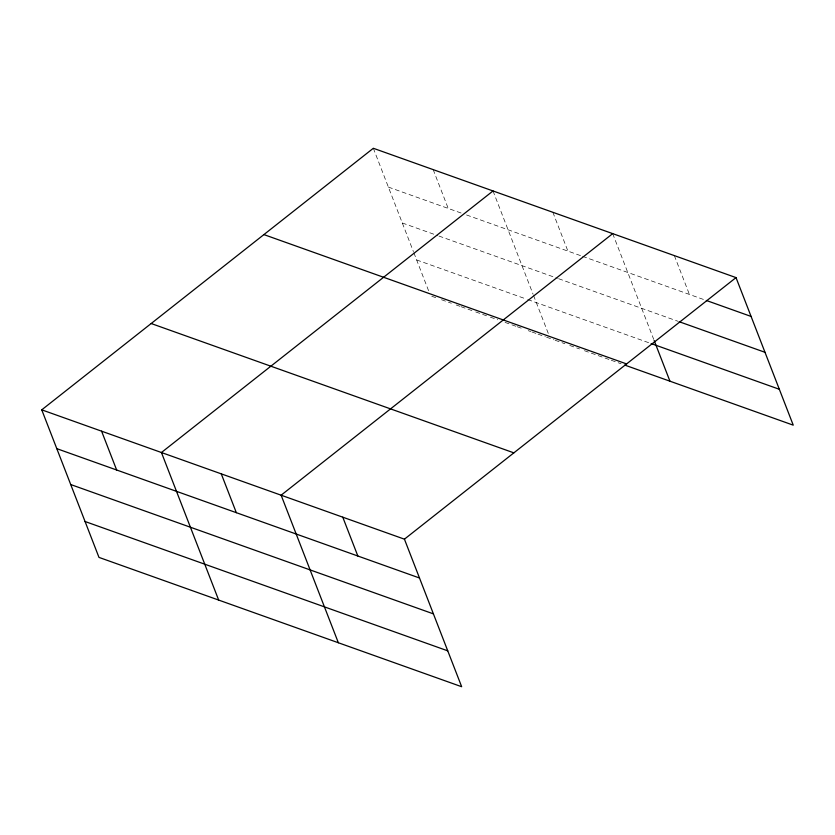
<?xml version="1.0" encoding="UTF-8"?>
<svg xmlns="http://www.w3.org/2000/svg" width="835" height="835" viewBox="0 0 835 835"><rect width="100%" height="100%" fill="white"/><g stroke="black" fill="none" stroke-linecap="round" stroke-linejoin="round"><path stroke-width="0.63" stroke-dasharray="4.17 3.13" d="M388.39 187.092L461.671 213.228M466.556 214.971L581.348 255.907M582.569 256.345L705.137 300.047M402.303 222.976L437.728 235.606M438.949 236.044L557.415 278.285M558.636 278.723L677.947 321.266M416.644 259.946L526.561 299.139M527.783 299.577L649.912 343.133M431.789 296.258L436.674 298.001M441.558 299.744L451.328 303.23M456.213 304.973L459.876 306.278M461.097 306.716L474.53 311.507M475.752 311.946L486.742 315.86M490.406 317.164L497.733 319.784M505.06 322.393L516.051 326.318M517.272 326.746L522.157 328.489M528.263 330.67L530.716 331.537M531.937 331.975L536.822 333.718M538.043 334.157L545.37 336.766M546.591 337.204L553.918 339.814M555.139 340.252L564.909 343.738M569.794 345.481L579.563 348.957M584.448 350.7L608.872 359.415M611.314 360.282L621.083 363.768M674.356 255.625L689.418 294.442M612.702 233.633L653.711 339.344M552.864 212.288L567.915 251.116M493.015 190.954L533.095 294.275M533.555 295.475L548.397 333.729M433.177 169.609L448.228 208.437M373.329 148.275L413.408 251.596M413.868 252.786L428.71 291.039"/><path stroke-width="1.25" d="M41.75 409.839L404.432 539.17L461.671 686.725L98.979 557.394L41.75 409.839L373.329 148.275L736.021 277.606L793.25 425.161L624.747 365.072M493.015 190.954L161.437 452.518L218.666 600.073M612.702 233.633L281.124 495.197L338.352 642.752M404.432 539.17L736.021 277.606M706.347 300.475L751.072 316.434M679.158 321.705L764.996 352.307M651.133 343.561L779.337 389.277M263.912 234.593L626.594 363.924M151.177 323.521L513.859 452.852M56.811 448.656L419.494 577.997M70.725 484.54L433.407 613.871M85.066 521.51L447.748 650.841M654.17 340.534L669.941 381.188M342.778 517.189L357.839 556.006M221.275 473.862L236.336 512.68M101.588 431.173L116.65 470.001"/></g></svg>
